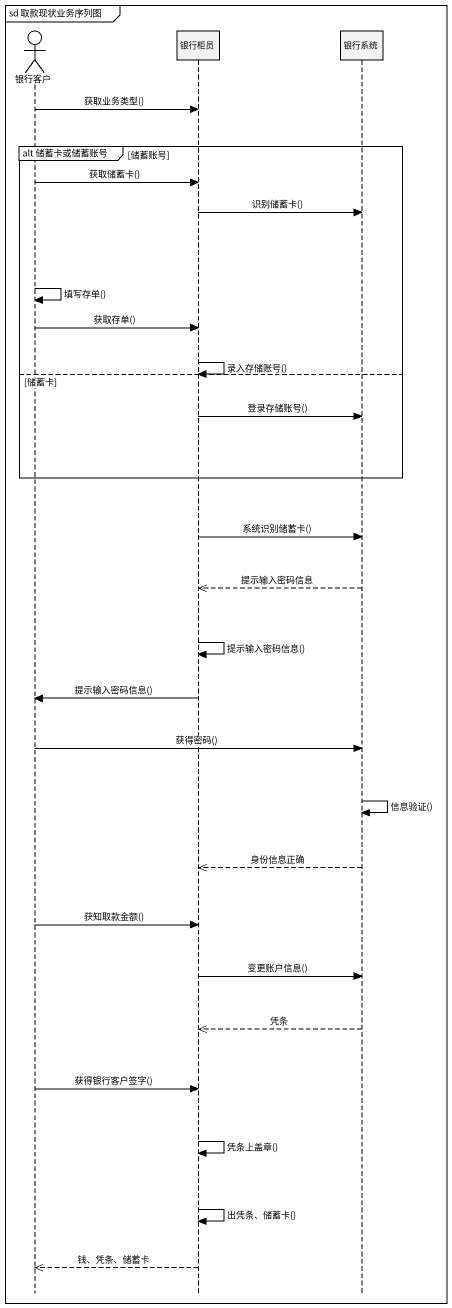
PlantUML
@startuml
mainframe sd 取款现状业务序列图
hide footbox
actor 银行客户
participant 银行柜员
participant 银行系统

银行客户 -> 银行柜员 : 获取业务类型()
group alt 储蓄卡或储蓄账号 [储蓄账号]
  银行客户 -> 银行柜员 : 获取储蓄卡()
  银行柜员 -> 银行系统 : 识别储蓄卡()
  银行客户 -> 银行客户 : 填写存单()
  银行客户 -> 银行柜员 : 获取存单()
  银行柜员 -> 银行柜员 : 录入存储账号()
else 储蓄卡
  银行柜员 -> 银行系统 : 登录存储账号()
end
银行柜员 -> 银行系统 : 系统识别储蓄卡()
银行系统 -->> 银行柜员 : 提示输入密码信息
银行柜员 -> 银行柜员 : 提示输入密码信息()
银行柜员 -> 银行客户 : 提示输入密码信息()
银行客户 -> 银行系统 : 获得密码()
银行系统 -> 银行系统 : 信息验证()
银行系统 -->> 银行柜员 : 身份信息正确
银行客户 -> 银行柜员 : 获知取款金额()
银行柜员 -> 银行系统 : 变更账户信息()
银行系统 -->> 银行柜员 : 凭条
银行客户 -> 银行柜员 : 获得银行客户签字()
银行柜员 -> 银行柜员 : 凭条上盖章()
银行柜员 -> 银行柜员 : 出凭条、储蓄卡()
银行柜员 -->> 银行客户 : 钱、凭条、储蓄卡
@enduml
